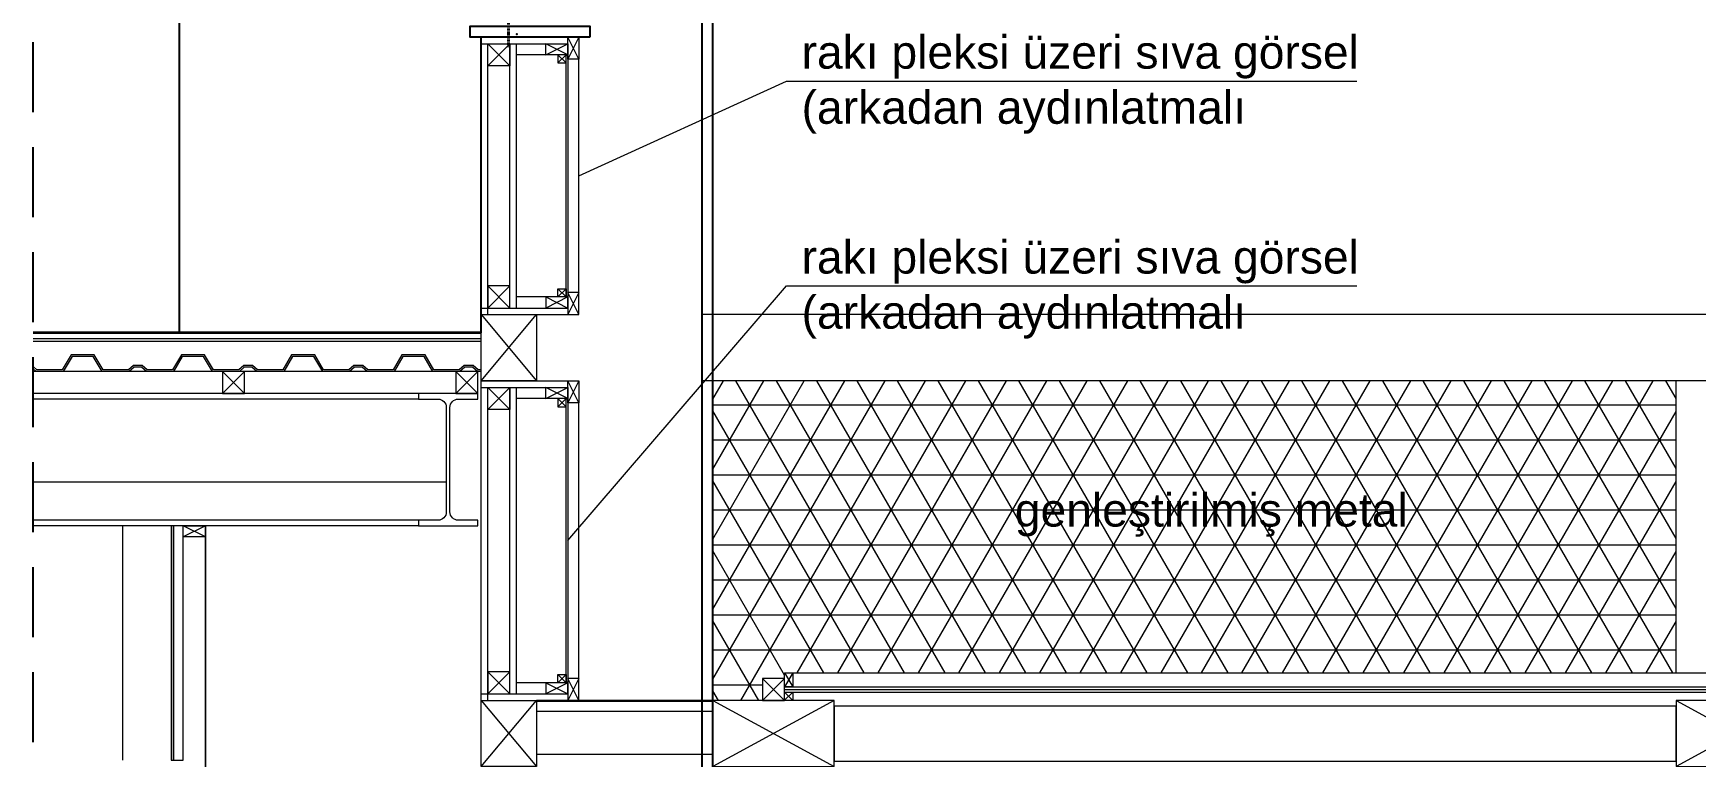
# Model space of a CAD drawing. Header units: millimetres. Extents: x 54215 to 67697, y 23496 to 56611.
# Drawn here: x 55956.1 to 56257.6, y 25508.9 to 25640.1 of the extents above; entities that cross this region are included whole.
import ezdxf

# ---------------------------------------------------------------- set-up
doc = ezdxf.new("R2010")
doc.units = ezdxf.units.MM
doc.linetypes.add('CENTER', pattern=[2, 1.25, -0.25, 0.25, -0.25])
doc.linetypes.add('DASHED', pattern=[19.05, 12.7, -6.35])
for name, color, linetype, lineweight in [('- 0.25', 43, 'Continuous', 25), ('no3_cam gorunus on', 142, 'Continuous', 15), ('no3_cam kesit arka', 141, 'Continuous', 18), ('no3_duvar kaplama', 8, 'Continuous', 0), ('no3_duvar mevcut', 4, 'Continuous', 35), ('no3_döşeme kaplama', 8, 'Continuous', 0), ('no3_kutu profil gorunus', 8, 'Continuous', 0), ('no3_kutuprofil kesit', 74, 'Continuous', 18), ('no3_yazı duvar', 152, 'Continuous', 0), ('taş', 253, 'Continuous', 40)]:
    doc.layers.add(name, color=color, linetype=linetype, lineweight=lineweight)
doc.layers.add('LEGNO', color=3, linetype='Continuous')
for name, color, linetype, lineweight, true_color in [('no3_ahsap kesit on', 7, 'Continuous', 20, 0xfca103), ('no3_alçıpan kesit', 7, 'Continuous', 20, 0xf5003d), ('no3_tefriş ön ince', 7, 'Continuous', 18, 0x8c1aff)]:
    doc.layers.add(name, color=color, linetype=linetype, lineweight=lineweight, true_color=true_color)
doc.styles.get("Standard").update_dxf_attribs({"font": 'arial.ttf'})

# ---------------------------------------------------------------- blocks, each defined once
blk = doc.blocks.new('sistemmm')
blk.add_lwpolyline([(11535.65, 23598.12), (11557.35, 23598.12), (11557.35, 23600.12), (11535.65, 23600.12)], close=True)
at = {"layer": 'LEGNO'}
blk.add_point((11548.89, 23598.62), dxfattribs=at)
blk.add_point((11548.89, 23598.62), dxfattribs=at)
at = {"layer": 'no3_alçıpan kesit'}
for p, q in [((11555.35, 23598.12), (11539.65, 23598.12)), ((11555.35, 23596.92), (11539.65, 23596.92)), ((11548.95, 23548.97), (11548.95, 23596.92)), ((11550.15, 23548.97), (11550.15, 23596.92)), ((11554.15, 23547.77), (11554.15, 23596.92)), ((11555.35, 23547.77), (11555.35, 23598.12)), ((11555.35, 23548.97), (11539.65, 23548.97)), ((11555.35, 23547.77), (11539.65, 23547.77)), ((11555.35, 23535.77), (11539.65, 23535.77)), ((11555.35, 23477.77), (11555.35, 23535.77)), ((11555.35, 23534.57), (11539.65, 23534.57)), ((11548.95, 23478.97), (11548.95, 23534.57)), ((11550.15, 23478.97), (11550.15, 23534.57)), ((11554.15, 23477.77), (11554.15, 23534.57)), ((11555.35, 23478.97), (11539.65, 23478.97)), ((11555.35, 23477.77), (11539.65, 23477.77))]:
    blk.add_line(p, q, dxfattribs=at)
at = {"layer": 'no3_cam kesit arka'}
for points in [[(11539.65, 23594.82), (11539.65, 23551.07), (11539.95, 23551.07), (11539.95, 23594.82)], [(11539.65, 23532.47), (11539.65, 23481.07), (11539.95, 23481.07), (11539.95, 23532.47)]]:
    blk.add_lwpolyline(points, close=True, dxfattribs=at)
at = {"layer": 'no3_duvar kaplama'}
for p, q in [((11537.65, 23551.77), (11537.65, 23594.12)), ((11543.65, 23594.92), (11548.95, 23594.92)), ((11543.65, 23550.97), (11548.95, 23550.97)), ((11543.65, 23532.57), (11548.95, 23532.57)), ((11537.65, 23481.77), (11537.65, 23531.77)), ((11543.65, 23480.97), (11548.95, 23480.97))]:
    blk.add_line(p, q, dxfattribs=at)
at = {"layer": 'no3_kutuprofil kesit'}
for p, q in [((11537.65, 23594.12), (11539.65, 23598.12)), ((11537.65, 23598.12), (11539.65, 23594.12)), ((11543.65, 23594.92), (11539.65, 23596.92)), ((11539.65, 23594.92), (11543.65, 23596.92)), ((11554.15, 23596.92), (11550.15, 23592.92)), ((11554.15, 23592.92), (11550.15, 23596.92)), ((11539.95, 23594.92), (11541.45, 23593.42)), ((11541.45, 23594.92), (11539.95, 23593.42)), ((11537.65, 23551.77), (11539.65, 23547.77)), ((11537.65, 23547.77), (11539.65, 23551.77)), ((11543.65, 23550.97), (11539.65, 23548.97)), ((11539.65, 23550.97), (11543.65, 23548.97)), ((11539.95, 23550.97), (11541.45, 23552.47)), ((11541.45, 23550.97), (11539.95, 23552.47)), ((11554.15, 23548.97), (11550.15, 23552.97)), ((11554.15, 23552.97), (11550.15, 23548.97)), ((11555.35, 23547.77), (11545.35, 23535.77)), ((11555.35, 23535.77), (11545.35, 23547.77)), ((11537.65, 23531.77), (11539.65, 23535.77)), ((11537.65, 23535.77), (11539.65, 23531.77)), ((11543.65, 23532.57), (11539.65, 23534.57)), ((11539.65, 23532.57), (11543.65, 23534.57)), ((11539.95, 23532.57), (11541.45, 23531.07)), ((11541.45, 23532.57), (11539.95, 23531.07)), ((11554.15, 23534.57), (11550.15, 23530.57)), ((11554.15, 23530.57), (11550.15, 23534.57)), ((11537.65, 23481.77), (11539.65, 23477.77)), ((11537.65, 23477.77), (11539.65, 23481.77)), ((11539.95, 23480.97), (11541.45, 23482.47)), ((11541.45, 23480.97), (11539.95, 23482.47)), ((11554.15, 23478.97), (11550.15, 23482.97)), ((11554.15, 23482.97), (11550.15, 23478.97)), ((11543.65, 23480.97), (11539.65, 23478.97)), ((11539.65, 23480.97), (11543.65, 23478.97)), ((11555.35, 23477.77), (11545.35, 23465.77)), ((11555.35, 23465.77), (11545.35, 23477.77))]:
    blk.add_line(p, q, dxfattribs=at)
for points in [[(11539.65, 23598.12), (11537.65, 23598.12), (11537.65, 23594.12), (11539.65, 23594.12)], [(11539.65, 23596.92), (11539.65, 23594.92), (11543.65, 23594.92), (11543.65, 23596.92)], [(11550.15, 23592.92), (11554.15, 23592.92), (11554.15, 23596.92), (11550.15, 23596.92)], [(11539.95, 23594.92), (11541.45, 23594.92), (11541.45, 23593.42), (11539.95, 23593.42)], [(11539.65, 23547.77), (11537.65, 23547.77), (11537.65, 23551.77), (11539.65, 23551.77)], [(11539.65, 23548.97), (11539.65, 23550.97), (11543.65, 23550.97), (11543.65, 23548.97)], [(11539.95, 23550.97), (11541.45, 23550.97), (11541.45, 23552.47), (11539.95, 23552.47)], [(11550.15, 23552.97), (11554.15, 23552.97), (11554.15, 23548.97), (11550.15, 23548.97)], [(11545.35, 23535.77), (11555.35, 23535.77), (11555.35, 23547.77), (11545.35, 23547.77)], [(11539.65, 23535.77), (11537.65, 23535.77), (11537.65, 23531.77), (11539.65, 23531.77)], [(11539.65, 23534.57), (11539.65, 23532.57), (11543.65, 23532.57), (11543.65, 23534.57)], [(11539.95, 23532.57), (11541.45, 23532.57), (11541.45, 23531.07), (11539.95, 23531.07)], [(11550.15, 23530.57), (11554.15, 23530.57), (11554.15, 23534.57), (11550.15, 23534.57)], [(11539.65, 23477.77), (11537.65, 23477.77), (11537.65, 23481.77), (11539.65, 23481.77)], [(11539.95, 23480.97), (11541.45, 23480.97), (11541.45, 23482.47), (11539.95, 23482.47)], [(11550.15, 23482.97), (11554.15, 23482.97), (11554.15, 23478.97), (11550.15, 23478.97)], [(11539.65, 23478.97), (11539.65, 23480.97), (11543.65, 23480.97), (11543.65, 23478.97)], [(11545.35, 23465.77), (11555.35, 23465.77), (11555.35, 23477.77), (11545.35, 23477.77)]]:
    blk.add_lwpolyline(points, close=True, dxfattribs=at)
at = {"layer": 'taş', "color": 7, "linetype": 'CENTER', "ltscale": 0.062}
blk.add_line((11550.42, 23699.82), (11550.39, 23596.32), dxfattribs=at)

msp = doc.modelspace()

# ---------------------------------------------------------------- hatches: boundary and pattern name
at = {"layer": 'no3_duvar kaplama'}
h = msp.add_hatch(dxfattribs=at)
h.set_pattern_fill('NET3', color=256, scale=2)
h.set_pattern_definition([(0, (42770.561, 4300.2), (0, 6.35), []), (60, (42770.561, 4300.2), (-5.4992613, 3.175), []), (120, (42770.561, 4300.2), (-5.4992613, -3.175), [])])
h.paths.add_polyline_path([(56254.068, 25524.086), (56254.068, 25577.086), (56079.401, 25577.086), (56079.401, 25519.086), (56088.401, 25519.086), (56088.401, 25523.086), (56092.401, 25523.086), (56092.401, 25524.086), (56093.901, 25524.086)])
h.paths.add_polyline_path([(56276.068, 25577.086), (56276.068, 25524.086), (56428.734, 25524.086), (56428.734, 25577.086)])
h.paths.add_polyline_path([(56450.734, 25577.086), (56450.734, 25524.086), (56603.401, 25524.086), (56603.401, 25577.086)])

# ---------------------------------------------------------------- linework, layer by layer
at = {"layer": '- 0.25'}
for p, q in [((56077.401, 25805.278), (56077.401, 25273.278)), ((56079.401, 25273.278), (56079.401, 25685.278))]:
    msp.add_line(p, q, dxfattribs=at)
for p, q in [((55982.667, 25585.778), (55982.667, 25819.778)), ((56037.401, 25585.778), (56037.401, 25639.441))]:
    msp.add_line(p, q)
at = {"linetype": 'DASHED'}
msp.add_lwpolyline([(55956.146, 25935.699), (56975.033, 25935.699), (56975.033, 25149.584), (55956.146, 25149.584)], close=True, dxfattribs=at)
at = {"layer": 'no3_ahsap kesit on'}
msp.add_lwpolyline([(55983.356, 25550.778), (55981.556, 25550.778), (55981.556, 25508.278), (55983.356, 25508.278)], close=True, dxfattribs=at)
at = {"layer": 'no3_cam gorunus on'}
for p, q in [((56092.401, 25521.586), (56263.068, 25521.586)), ((56092.401, 25521.086), (56263.068, 25521.086)), ((56092.401, 25520.586), (56263.068, 25520.586))]:
    msp.add_line(p, q, dxfattribs=at)
at = {"layer": 'no3_cam kesit arka'}
msp.add_lwpolyline([(55981.556, 25550.778), (55981.156, 25550.778), (55981.156, 25508.278), (55981.556, 25508.278)], close=True, dxfattribs=at)
at = {"layer": 'no3_duvar mevcut'}
msp.add_line((56037.401, 25585.778), (55956.146, 25585.778), dxfattribs=at)
at = {"layer": 'no3_döşeme kaplama'}
for p, q in [((55956.146, 25585.778), (56037.401, 25585.778)), ((55956.146, 25584.778), (56037.401, 25584.778)), ((55956.146, 25584.278), (56037.401, 25584.278))]:
    msp.add_line(p, q, dxfattribs=at)
at = {"layer": 'no3_kutu profil gorunus'}
for p, q in [((56603.401, 25589.086), (56077.401, 25589.086)), ((56036.79, 25578.778), (55956.146, 25578.778)), ((56603.401, 25577.086), (56077.401, 25577.086)), ((56254.068, 25524.086), (56254.068, 25577.086)), ((56025.99, 25574.778), (55956.146, 25574.778)), ((56025.99, 25573.758), (55956.146, 25573.758)), ((55956.146, 25558.778), (56031.06, 25558.778)), ((56025.99, 25551.798), (55956.146, 25551.798)), ((56025.99, 25550.778), (55956.146, 25550.778)), ((56093.901, 25524.086), (56261.568, 25524.086)), ((56079.401, 25517.086), (56047.401, 25517.086)), ((56079.401, 25509.286), (56047.401, 25509.286))]:
    msp.add_line(p, q, dxfattribs=at)
at = {"layer": 'no3_kutuprofil kesit'}
for p, q in [((55994.454, 25578.778), (55990.454, 25574.778)), ((55990.454, 25578.778), (55994.454, 25574.778)), ((56036.79, 25578.778), (56032.79, 25574.778)), ((56032.79, 25578.778), (56036.79, 25574.778)), ((55987.356, 25550.787), (55983.356, 25548.787)), ((55987.356, 25548.787), (55983.356, 25550.787)), ((56088.401, 25523.086), (56092.401, 25519.086)), ((56092.401, 25523.086), (56088.401, 25519.086)), ((56092.401, 25524.086), (56093.901, 25521.586)), ((56093.901, 25524.086), (56092.401, 25521.586)), ((56093.901, 25520.586), (56092.323, 25519.086)), ((56092.401, 25520.586), (56093.901, 25519.086)), ((56079.401, 25519.086), (56047.401, 25519.086)), ((56079.401, 25518.886), (56047.401, 25518.886)), ((56079.401, 25519.086), (56101.401, 25507.086)), ((56101.401, 25519.086), (56079.401, 25507.086)), ((56254.068, 25519.086), (56276.068, 25507.086)), ((56276.068, 25519.086), (56254.068, 25507.086))]:
    msp.add_line(p, q, dxfattribs=at)
for points in [[(55965.108, 25581.778), (55963.008, 25581.778), (55961.408, 25579.078), (55956.808, 25579.078), (55956.146, 25579.666)], [(55965.108, 25581.478), (55963.179, 25581.478), (55961.579, 25578.778), (55956.694, 25578.778), (55956.146, 25579.264)], [(55985.108, 25581.778), (55983.008, 25581.778), (55981.408, 25579.078), (55976.808, 25579.078), (55975.908, 25579.878), (55974.308, 25579.878), (55973.408, 25579.078), (55968.808, 25579.078), (55967.208, 25581.778), (55965.108, 25581.778)], [(55985.108, 25581.478), (55983.179, 25581.478), (55981.579, 25578.778), (55976.694, 25578.778), (55975.794, 25579.578), (55974.422, 25579.578), (55973.522, 25578.778), (55968.637, 25578.778), (55967.037, 25581.478), (55965.108, 25581.478)], [(56005.108, 25581.778), (56003.008, 25581.778), (56001.408, 25579.078), (55996.808, 25579.078), (55995.908, 25579.878), (55994.308, 25579.878), (55993.408, 25579.078), (55988.808, 25579.078), (55987.208, 25581.778), (55985.108, 25581.778)], [(56005.108, 25581.478), (56003.179, 25581.478), (56001.579, 25578.778), (55996.694, 25578.778), (55995.794, 25579.578), (55994.422, 25579.578), (55993.522, 25578.778), (55988.637, 25578.778), (55987.037, 25581.478), (55985.108, 25581.478)], [(56025.108, 25581.778), (56023.008, 25581.778), (56021.408, 25579.078), (56016.808, 25579.078), (56015.908, 25579.878), (56014.308, 25579.878), (56013.408, 25579.078), (56008.808, 25579.078), (56007.208, 25581.778), (56005.108, 25581.778)], [(56025.108, 25581.478), (56023.179, 25581.478), (56021.579, 25578.778), (56016.694, 25578.778), (56015.794, 25579.578), (56014.422, 25579.578), (56013.522, 25578.778), (56008.637, 25578.778), (56007.037, 25581.478), (56005.108, 25581.478)], [(56037.401, 25579.078), (56036.808, 25579.078), (56035.908, 25579.878), (56034.308, 25579.878), (56033.408, 25579.078), (56028.808, 25579.078), (56027.208, 25581.778), (56025.108, 25581.778)], [(56037.401, 25578.778), (56036.694, 25578.778), (56035.794, 25579.578), (56034.422, 25579.578), (56033.522, 25578.778), (56028.637, 25578.778), (56027.037, 25581.478), (56025.108, 25581.478)]]:
    msp.add_lwpolyline(points, dxfattribs=at)
for points in [[(55990.454, 25578.778), (55990.454, 25574.778), (55994.454, 25574.778), (55994.454, 25578.778)], [(56032.79, 25578.778), (56032.79, 25574.778), (56036.79, 25574.778), (56036.79, 25578.778)], [(55987.356, 25550.787), (55987.356, 25548.787), (55983.356, 25548.787), (55983.356, 25550.787)], [(56088.401, 25519.086), (56092.401, 25519.086), (56092.401, 25523.086), (56088.401, 25523.086)], [(56092.401, 25524.086), (56093.901, 25524.086), (56093.901, 25521.586), (56092.401, 25521.586)], [(56092.401, 25520.586), (56093.901, 25520.586), (56093.901, 25519.086), (56092.401, 25519.086)], [(56101.401, 25519.086), (56079.401, 25519.086), (56079.401, 25507.086), (56101.401, 25507.086)], [(56254.068, 25518.086), (56101.401, 25518.086), (56101.401, 25508.086), (56254.068, 25508.086)], [(56276.068, 25519.086), (56254.068, 25519.086), (56254.068, 25507.086), (56276.068, 25507.086)]]:
    msp.add_lwpolyline(points, close=True, dxfattribs=at)
msp.add_lwpolyline([(56031.72, 25553.298), (56031.72, 25572.258, -0.4142136), (56033.22, 25573.758), (56036.79, 25573.758), (56036.79, 25574.778), (56025.99, 25574.778), (56025.99, 25573.758), (56029.56, 25573.758, -0.4142136), (56031.06, 25572.258), (56031.06, 25553.298, -0.4142136), (56029.56, 25551.798), (56025.99, 25551.798), (56025.99, 25550.778), (56036.79, 25550.778), (56036.79, 25551.798), (56033.22, 25551.798, -0.4142136)], format="xyb", close=True, dxfattribs=at)
at = {"layer": 'no3_tefriş ön ince'}
for p, q in [((55972.401, 25508.278), (55972.401, 25550.778)), ((55987.401, 25550.778), (55987.401, 25273.278)), ((55987.401, 25273.278), (55987.401, 25550.778))]:
    msp.add_line(p, q, dxfattribs=at)
at = {"layer": 'no3_yazı duvar'}
for points in [[(56055.101, 25614.264), (56092.746, 25631.464), (56196.19, 25631.464)], [(56053.101, 25548.086), (56092.746, 25594.287), (56196.19, 25594.287)]]:
    msp.add_lwpolyline(points, dxfattribs=at)

# ---------------------------------------------------------------- block references
at = {"xscale": -1}
msp.add_blockref('sistemmm', (67592.755, 2041.321), dxfattribs=at)

# ---------------------------------------------------------------- texts
at = {"layer": 'no3_yazı duvar', "char_height": 6, "attachment_point": 1}
for s, insert, width in [('rakı pleksi üzeri sıva görsel (arkadan aydınlatmalı', (56095.486, 25639.718), 108.02303), ('rakı pleksi üzeri sıva görsel (arkadan aydınlatmalı', (56095.486, 25602.541), 108.02303), ('genleştirilmiş metal ', (56134.161, 25556.643), 173.12988)]:
    msp.add_mtext(s, dxfattribs=dict(at, insert=insert, width=width))

doc.saveas('drawing.dxf')
